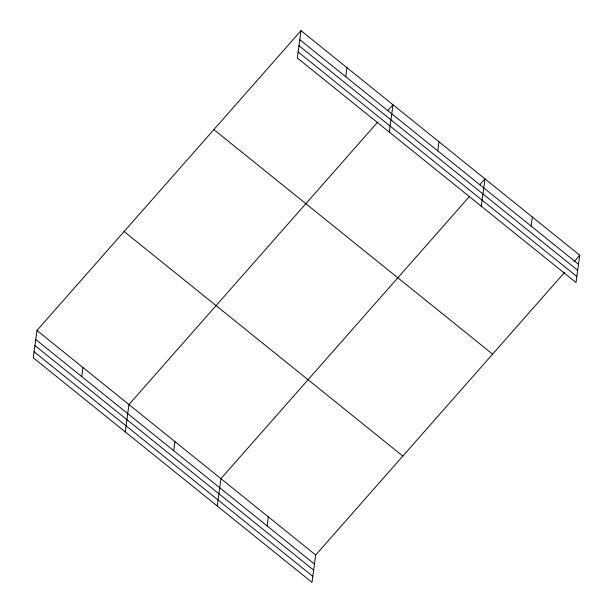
<?xml version="1.0" encoding="UTF-8"?>
<svg xmlns="http://www.w3.org/2000/svg" width="613" height="613" viewBox="0 0 613 613"><rect width="100%" height="100%" fill="white"/><g stroke="black" fill="none" stroke-linecap="round" stroke-linejoin="round"><path stroke-width="0.92" d="M301.006 30.65L297.305 57.982L576.036 282.539L579.729 255.207L301.006 30.65L36.964 330.461L33.271 357.793L311.994 582.35L315.695 555.018L564.581 272.41M81.728 376.566L82.954 367.516M125.251 431.897L128.945 404.565L377.83 121.956M173.709 450.67L174.935 441.621M217.232 506.001L220.925 478.669L469.183 196.781M267.084 525.893L268.31 516.843M345.77 76.748L346.996 67.698M389.286 132.086L392.987 104.754L387.929 110.486M437.751 150.852L438.977 141.802M481.266 206.19L484.967 178.858L479.91 184.59M531.126 226.082L532.352 217.033M574.052 261.659L579.729 255.207M299.78 39.699L578.511 264.257M298.96 45.73L577.691 270.287M298.125 51.952L576.856 276.501M213.868 129.588L492.599 354.145M124.094 231.522L402.825 456.08M36.964 330.461L315.695 555.018M35.738 339.51L314.469 564.067M34.926 345.548L313.657 570.098M34.083 351.762L312.814 576.32"/></g></svg>
